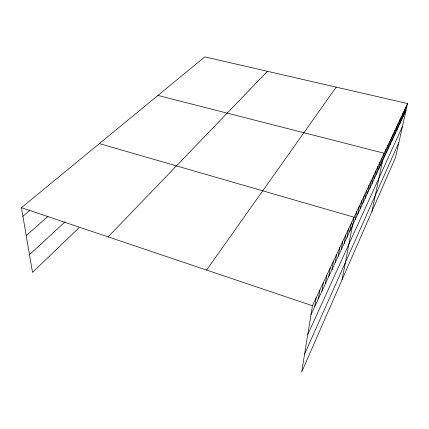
<?xml version="1.0" encoding="UTF-8"?>
<svg xmlns="http://www.w3.org/2000/svg" width="429" height="429" viewBox="0 0 429 429"><rect width="100%" height="100%" fill="white"/><g stroke="black" fill="none" stroke-linecap="round" stroke-linejoin="round"><path stroke-width="0.64" d="M407.55 103.545L312.446 305.738L301.673 372.115L395.533 157.443L407.55 103.545L204.799 56.885L21.45 207.679L32.507 272.377L79.011 227.767M314.747 306.585L316.205 297.742M318.382 298.772L319.862 289.972M321.916 291.178L323.412 282.427M325.354 283.794L326.86 275.091M328.694 276.614L330.217 267.953M331.949 269.621L333.483 261.009M335.119 262.816L336.663 254.252M338.202 256.188L339.757 247.672M341.205 249.732L342.771 241.264M344.138 243.441L345.71 235.022M346.991 237.307L348.568 228.941M349.774 231.328L351.362 223.005M342.069 279.719L354.081 217.219L99.362 143.597M355.142 219.798L356.735 211.577M357.727 214.243L359.325 206.07M360.253 208.816L361.856 200.692M362.719 203.518L364.323 195.447M365.127 198.343L366.736 190.32M367.481 193.281L369.09 185.307M369.787 188.336L371.391 180.416M372.034 183.505L373.643 175.627M374.233 178.78L375.842 170.951M376.389 174.153L377.997 166.377M378.491 169.632L380.099 161.899M380.555 165.203L382.159 157.523M371.938 211.406L384.175 153.239L157.936 95.426M384.459 156.81L386.062 149.222M386.315 152.831L387.918 145.286M388.127 148.927L389.73 141.431M389.907 145.104L391.511 137.65M391.656 141.35L393.254 133.939M393.372 137.671L394.964 130.303M395.05 134.057L396.643 126.737M396.702 130.513L398.289 123.236M398.321 127.038L399.903 119.798M399.908 123.622L401.49 116.431M401.469 120.27L403.046 113.117M403.003 116.978L404.574 109.867M404.504 113.749L406.075 106.676M304.606 354.064L398.873 142.46M307.77 334.54L402.423 126.528M311.004 314.623L405.984 110.569M206.574 270.061L336.223 87.13M108.124 236.883L267.433 71.3M29.472 254.638L65.058 221.857M26.217 235.569L48.01 216.377M22.914 216.254L29.73 210.526M21.45 207.679L312.446 305.738"/></g></svg>
